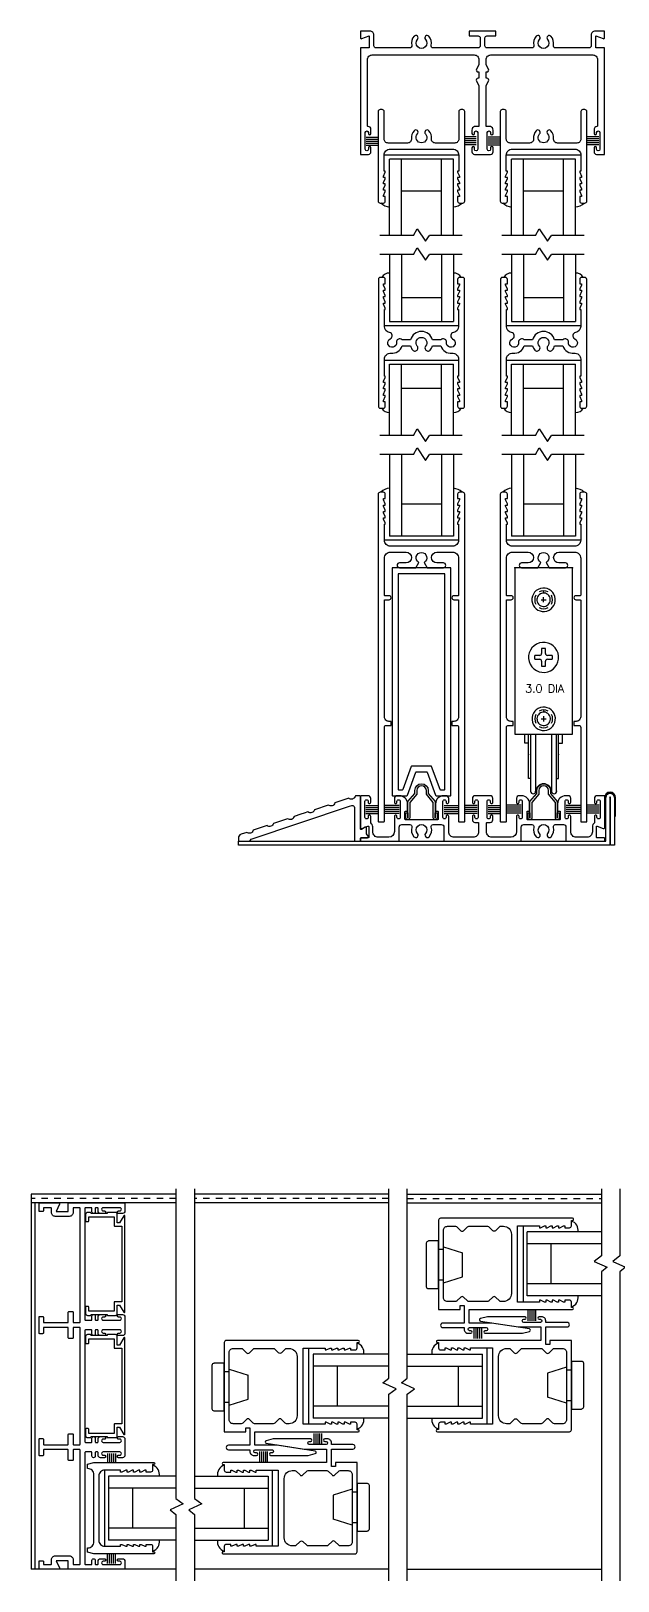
# Model space of a CAD drawing. Extents: x -120 to 130, y -63 to 29.
# Drawn here: x -7.68 to 1.49, y -2.24 to 21.97 of the extents above; entities that cross this region are included whole.
import ezdxf
from ezdxf.enums import TextEntityAlignment as Align

# ---------------------------------------------------------------- set-up
doc = ezdxf.new("R2010")
doc.units = 0
doc.header["$LTSCALE"] = 0.25
doc.header["$MEASUREMENT"] = 0
doc.linetypes.add('HIDDEN', pattern=[0.375, 0.25, -0.125])
doc.layers.get('0').update_dxf_attribs({"linetype": 'CONTINUOUS'})
for name, color, linetype in [('FRAME', 1, 'CONTINUOUS'), ('GLASS-VINYL', 7, 'CONTINUOUS'), ('GLAZING', 7, 'CONTINUOUS'), ('HEM COVER', 4, 'CONTINUOUS'), ('MISC', 7, 'CONTINUOUS'), ('RISER', 7, 'CONTINUOUS'), ('SASH', 5, 'CONTINUOUS'), ('SEAL', 7, 'CONTINUOUS'), ('SILL-PAN', 7, 'CONTINUOUS'), ('TEXT', 7, 'CONTINUOUS'), ('VENT', 5, 'CONTINUOUS')]:
    doc.layers.add(name, color=color, linetype=linetype)
doc.styles.get("Standard").update_dxf_attribs({"font": 'simplex.shx'})

# ---------------------------------------------------------------- blocks, each defined once
blk = doc.blocks.new('2-track head')
blk.add_lwpolyline([(1.983, -0.752), (1.983, -0.491, -1), (2.033, -0.491), (2.033, -0.509, 1), (2.073, -0.509), (2.073, -0.452, 0.348676), (2.033, -0.398), (1.973, -0.398, -0.414214), (1.963, -0.388), (1.963, 0.245), (2.001, 0.31, 0.57735), (1.975, 0.356), (1.963, 0.356), (1.963, 0.455), (1.975, 0.455, 0.57735), (2.001, 0.5), (1.963, 0.566), (1.963, 0.646, -0.414214), (2.038, 0.721), (3.631, 0.721, -0.414214), (3.706, 0.646), (3.706, -0.386, -0.373445), (3.697, -0.396, 0.383001), (3.651, -0.452), (3.651, -0.509, 1), (3.691, -0.509), (3.691, -0.491, -1), (3.741, -0.491), (3.741, -0.752, -1), (3.691, -0.752), (3.691, -0.729, 1), (3.651, -0.729), (3.651, -0.791, 0.414214), (3.691, -0.832), (3.816, -0.832), (3.816, 0.831), (3.681, 0.831), (3.681, 1.019), (3.794, 0.975, 0.528549), (3.816, 0.99), (3.816, 1.094), (3.668, 1.094, 0.414214), (3.606, 1.032), (3.606, 0.862, -0.414214), (3.575, 0.831), (3.045, 0.831, -0.485225), (3.015, 0.87, 0.248879), (2.978, 1.012, 1), (2.924, 0.963, -2.265582), (2.8, 0.963, 1), (2.746, 1.012, 0.248879), (2.709, 0.87, -0.485225), (2.679, 0.831), (1.976, 0.831, -0.414214), (1.945, 0.862), (1.945, 0.988, -0.414214), (1.976, 1.019), (2.118, 1.019), (2.118, 1.094), (1.698, 1.094), (1.698, 1.019), (1.84, 1.019, -0.414214), (1.871, 0.988), (1.871, 0.862, -0.414214), (1.84, 0.831), (1.137, 0.831, -0.485225), (1.107, 0.87, 0.248879), (1.07, 1.012, 1), (1.016, 0.963, -2.265582), (0.892, 0.963, 1), (0.838, 1.012, 0.248879), (0.801, 0.87, -0.485225), (0.771, 0.831), (0.241, 0.831, -0.414214), (0.21, 0.862), (0.21, 1.032, 0.414214), (0.148, 1.094), (0, 1.094), (0, 0.99, 0.528549), (0.022, 0.975), (0.135, 1.019), (0.135, 0.831), (0, 0.831), (0, -0.832), (0.125, -0.832, 0.414214), (0.165, -0.791), (0.165, -0.729, 1), (0.125, -0.729), (0.125, -0.752, -1), (0.075, -0.752), (0.075, -0.491, -1), (0.125, -0.491), (0.125, -0.509, 1), (0.165, -0.509), (0.165, -0.438, 0.443866), (0.121, -0.398, -0.443866), (0.11, -0.388), (0.11, 0.646, -0.414214), (0.185, 0.721), (1.778, 0.721, -0.414214), (1.853, 0.646), (1.853, 0.566), (1.815, 0.5, 0.57735), (1.841, 0.455), (1.853, 0.455), (1.853, 0.356), (1.841, 0.356, 0.57735), (1.815, 0.31), (1.853, 0.245), (1.853, -0.388, -0.414214), (1.843, -0.398), (1.783, -0.398, 0.348676), (1.743, -0.452), (1.743, -0.509, 1), (1.783, -0.509), (1.783, -0.491, -1), (1.833, -0.491), (1.833, -0.752, -1), (1.783, -0.752), (1.783, -0.729, 1), (1.743, -0.729), (1.743, -0.791, 0.414214), (1.783, -0.832), (1.908, -0.832), (2.033, -0.832, 0.414214), (2.073, -0.791), (2.073, -0.729, 1), (2.033, -0.729), (2.033, -0.752, -1)], format="xyb", close=True)
blk = doc.blocks.new('3004 STD TOP-RAIL')
at = {"color": 5}
blk.add_lwpolyline([(-0.116, 0.106), (-0.116, 0.106, 0.216769), (-0.156, -0.018, -0.448133), (-0.218, -0.087), (-0.521, -0.087, -0.414214), (-0.583, -0.025), (-0.583, 0.405, 0.414214), (-0.614, 0.436), (-0.646, 0.436, 0.414214), (-0.677, 0.405), (-0.677, -0.993, 0.414214), (-0.646, -1.024), (-0.596, -1.024, 0.414214), (-0.565, -0.993), (-0.565, -0.924), (-0.595, -0.924), (-0.595, -0.904), (-0.565, -0.844), (-0.565, -0.824), (-0.595, -0.824), (-0.595, -0.804), (-0.565, -0.744), (-0.565, -0.724), (-0.595, -0.724), (-0.595, -0.704), (-0.565, -0.644), (-0.565, -0.624), (-0.595, -0.624), (-0.595, -0.604), (-0.565, -0.544), (-0.565, -0.524), (-0.583, -0.524), (-0.583, -0.275, -0.414214), (-0.489, -0.181), (0, -0.181), (0.489, -0.181, -0.414214), (0.583, -0.275), (0.583, -0.524), (0.565, -0.524), (0.565, -0.544), (0.595, -0.604), (0.595, -0.624), (0.565, -0.624), (0.565, -0.644), (0.595, -0.704), (0.595, -0.724), (0.565, -0.724), (0.565, -0.744), (0.595, -0.804), (0.595, -0.824), (0.565, -0.824), (0.565, -0.844), (0.595, -0.904), (0.595, -0.924), (0.565, -0.924), (0.565, -0.993, 0.414214), (0.596, -1.024), (0.646, -1.024, 0.414214), (0.677, -0.993), (0.677, 0.405, 0.414214), (0.646, 0.436), (0.614, 0.436, 0.414214), (0.583, 0.405), (0.583, -0.025, -0.414214), (0.521, -0.087), (0.218, -0.087, -0.448133), (0.156, -0.018, 0.216769), (0.116, 0.106, 0.999998), (0.062, 0.057, -0.651692), (0, -0.084, -0.651692), (-0.062, 0.057, 0.999998), (-0.116, 0.106), (-0.116, 0.106)], format="xyb", dxfattribs=at)
blk = doc.blocks.new('3742 2-track Sill')
blk.add_lwpolyline([(3.539, 0.052), (3.441, 0.052), (3.371, 0.052, -0.414214), (3.286, 0.137), (3.286, 0.324), (3.286, 0.378, 0.414214), (3.266, 0.398), (3.265, 0.398, 0.414214), (3.246, 0.379), (3.246, 0.363, -0.414214), (3.221, 0.338), (3.22, 0.338, -0.414214), (3.196, 0.363), (3.196, 0.614, -0.414214), (3.22, 0.638), (3.221, 0.638, -0.414214), (3.246, 0.614), (3.246, 0.598, 0.414214), (3.265, 0.578), (3.266, 0.578, 0.414214), (3.286, 0.598), (3.286, 0.66, 0.414214), (3.246, 0.7), (3.213, 0.7), (3.206, 0.7, 0.414214), (3.081, 0.575), (3.081, 0.47, 0.414214), (3.091, 0.46), (3.111, 0.46, -0.414214), (3.121, 0.45), (3.121, 0.335, -0.414214), (3.111, 0.325), (2.613, 0.325, -0.414214), (2.603, 0.335), (2.603, 0.45, -0.414214), (2.613, 0.46), (2.633, 0.46, 0.414214), (2.643, 0.47), (2.643, 0.575, 0.414214), (2.518, 0.7), (2.501, 0.7), (2.478, 0.7, 0.414214), (2.438, 0.66), (2.438, 0.598, 0.414214), (2.458, 0.578), (2.459, 0.578, 0.414214), (2.478, 0.598), (2.478, 0.614, -0.414214), (2.502, 0.638), (2.503, 0.638, -0.414214), (2.528, 0.614), (2.528, 0.363, -0.414214), (2.503, 0.338), (2.502, 0.338, -0.414214), (2.478, 0.363), (2.478, 0.379, 0.414214), (2.459, 0.398), (2.458, 0.398, 0.414214), (2.438, 0.378), (2.438, 0.324), (2.438, 0.14, -0.406851), (2.353, 0.052), (2.298, 0.052), (2.231, 0.052), (2.055, 0.052, -0.414214), (1.97, 0.137), (1.97, 0.175), (1.97, 0.274, -0.414214), (1.98, 0.284), (2.028, 0.284, 0.414214), (2.068, 0.324), (2.068, 0.378, 0.414214), (2.048, 0.398), (2.047, 0.398, 0.414214), (2.028, 0.379), (2.028, 0.363, -0.414214), (2.003, 0.338), (2.002, 0.338, -0.414214), (1.978, 0.363), (1.978, 0.614, -0.414214), (2.002, 0.638), (2.003, 0.638, -0.414214), (2.028, 0.614), (2.028, 0.598, 0.414214), (2.047, 0.578), (2.048, 0.578, 0.414214), (2.068, 0.598), (2.068, 0.66, 0.414214), (2.028, 0.7), (1.947, 0.7), (1.869, 0.7), (1.788, 0.7, 0.414214), (1.748, 0.66), (1.748, 0.598, 0.414214), (1.768, 0.578), (1.769, 0.578, 0.414214), (1.788, 0.598), (1.788, 0.614, -0.414214), (1.812, 0.638), (1.813, 0.638, -0.414214), (1.838, 0.614), (1.838, 0.363, -0.414214), (1.813, 0.338), (1.812, 0.338, -0.414214), (1.788, 0.363), (1.788, 0.379, 0.414214), (1.769, 0.398), (1.768, 0.398, 0.414214), (1.748, 0.378), (1.748, 0.324, 0.414214), (1.788, 0.284), (1.836, 0.284, -0.414214), (1.846, 0.274), (1.846, 0.175), (1.846, 0.137, -0.414214), (1.761, 0.052), (1.566, 0.052), (1.494, 0.052), (1.463, 0.052, -0.414214), (1.378, 0.137), (1.378, 0.324), (1.378, 0.378, 0.414214), (1.358, 0.398), (1.357, 0.398, 0.414214), (1.338, 0.379), (1.338, 0.363, -0.414214), (1.313, 0.338), (1.312, 0.338, -0.414214), (1.288, 0.363), (1.288, 0.614, -0.414214), (1.312, 0.638), (1.313, 0.638, -0.414214), (1.338, 0.614), (1.338, 0.598, 0.414214), (1.357, 0.578), (1.358, 0.578, 0.414214), (1.378, 0.598), (1.378, 0.66, 0.414214), (1.338, 0.7), (1.305, 0.7), (1.298, 0.7, 0.414214), (1.173, 0.575), (1.173, 0.47, 0.414214), (1.183, 0.46), (1.203, 0.46, -0.414214), (1.213, 0.45), (1.213, 0.335, -0.414214), (1.203, 0.325), (0.705, 0.325, -0.414214), (0.695, 0.335), (0.695, 0.45, -0.414214), (0.705, 0.46), (0.725, 0.46, 0.414214), (0.735, 0.47), (0.735, 0.575, 0.414214), (0.61, 0.7), (0.593, 0.7), (0.57, 0.7, 0.414214), (0.53, 0.66), (0.53, 0.598, 0.414214), (0.55, 0.578), (0.551, 0.578, 0.414214), (0.57, 0.598), (0.57, 0.614, -0.414214), (0.594, 0.638), (0.595, 0.638, -0.414214), (0.62, 0.614), (0.62, 0.363, -0.414214), (0.595, 0.338), (0.594, 0.338, -0.414214), (0.57, 0.363), (0.57, 0.379, 0.414214), (0.551, 0.398), (0.55, 0.398, 0.414214), (0.53, 0.378), (0.53, 0.324), (0.53, 0.14, -0.406851), (0.445, 0.052), (0.369, 0.052), (0.277, 0.052, -0.414214), (0.192, 0.137), (0.192, 0.215, 0.250492), (0.16, 0.275), (0.16, 0.378, 0.414214), (0.14, 0.398), (0.139, 0.398, 0.414214), (0.12, 0.379), (0.12, 0.363, -0.414214), (0.095, 0.338), (0.094, 0.338, -0.414214), (0.07, 0.363), (0.07, 0.614, -0.414214), (0.094, 0.638), (0.095, 0.638, -0.414214), (0.12, 0.614), (0.12, 0.598, 0.414214), (0.139, 0.578), (0.14, 0.578, 0.414214), (0.16, 0.598), (0.16, 0.66, 0.414214), (0.12, 0.7), (0.01, 0.7, 0.414214), (0, 0.69), (0, 0.292), (0, 0.202, 0.528549), (0.022, 0.188), (0.116, 0.225, -0.528549), (0.13, 0.215), (0.13, 0.054, -0.414214), (0.12, 0.044), (0.01, 0.044, 0.414214), (0, 0.034), (0, 0, 0.414214), (0.01, -0.01), (0.365, -0.01), (0.436, -0.01), (0.585, -0.01, 0.414214), (0.605, 0.01), (0.605, 0.21, -0.414214), (0.645, 0.25), (0.695, 0.25), (0.772, 0.25, -0.499657), (0.801, 0.21, 0.259642), (0.836, 0.06, 1), (0.892, 0.11, -2.247229), (1.016, 0.11, 1), (1.072, 0.06, 0.259642), (1.107, 0.21, -0.499657), (1.136, 0.25), (1.204, 0.25), (1.263, 0.25, -0.414214), (1.303, 0.21), (1.303, 0, 0.414214), (1.313, -0.01), (1.467, -0.01), (1.503, -0.01), (2.298, -0.01), (2.344, -0.01), (2.493, -0.01, 0.414214), (2.513, 0.01), (2.513, 0.21, -0.414214), (2.553, 0.25), (2.603, 0.25), (2.68, 0.25, -0.499657), (2.709, 0.21, 0.259642), (2.744, 0.06, 1), (2.8, 0.11, -2.247229), (2.924, 0.11, 1), (2.98, 0.06, 0.259642), (3.015, 0.21, -0.499657), (3.044, 0.25), (3.112, 0.25), (3.171, 0.25, -0.414214), (3.211, 0.21), (3.211, 0, 0.414214), (3.221, -0.01), (3.375, -0.01), (3.471, -0.01), (3.806, -0.01, 0.414214), (3.816, 0), (3.816, 0.034, 0.414214), (3.806, 0.044), (3.696, 0.044, -0.414214), (3.686, 0.054), (3.686, 0.215, -0.528549), (3.7, 0.225), (3.794, 0.188, 0.528549), (3.816, 0.202), (3.816, 0.292), (3.816, 0.69, 0.414214), (3.806, 0.7), (3.696, 0.7, 0.414214), (3.656, 0.66), (3.656, 0.598, 0.414214), (3.675, 0.578), (3.676, 0.578, 0.414214), (3.696, 0.598), (3.696, 0.614, -0.414214), (3.72, 0.638), (3.721, 0.638, -0.414214), (3.746, 0.614), (3.746, 0.363, -0.414214), (3.721, 0.338), (3.72, 0.338, -0.414214), (3.696, 0.363), (3.696, 0.379, 0.414214), (3.676, 0.398), (3.676, 0.398, 0.414214), (3.656, 0.378), (3.656, 0.275, 0.250492), (3.624, 0.215), (3.624, 0.137, -0.414214)], format="xyb", close=True)
blk = doc.blocks.new('FW1020 STD SILL')
blk.add_lwpolyline([(0.075, 0.457, 1), (-0.075, 0.457), (-0.075, 0.402), (-0.184, 0.272), (-0.184, 0.03, -1), (-0.244, 0.03), (-0.244, 0.109), (-0.214, 0.109), (-0.214, 0.027), (-0.214, 0.283), (-0.105, 0.413), (-0.105, 0.457, -1), (0.105, 0.457), (0.105, 0.413), (0.214, 0.283), (0.214, 0.027), (0.214, 0.109), (0.244, 0.109), (0.244, 0.03, -1), (0.184, 0.03), (0.184, 0.272), (0.075, 0.402)], format="xyb", close=True)
blk = doc.blocks.new('A$C1D443341')
for p, q in [((0.188, 0.75), (0.031, 0.75)), ((0.188, 0.75), (0.188, 0)), ((0, 0.719), (0, 0.031)), ((0.264, 0.615), (0.188, 0.615)), ((0.264, 0.656), (0.562, 0.563)), ((0.264, 0.656), (0.264, 0.094)), ((0.562, 0.563), (0.562, 0.187)), ((0.188, 0), (0.031, 0)), ((0.264, 0.135), (0.188, 0.135)), ((0.264, 0.094), (0.562, 0.187))]:
    blk.add_line(p, q)
for centre, start, end in [((0.031, 0.719), 90, 180), ((0.031, 0.031), 180, 270)]:
    blk.add_arc(centre, 0.031, start, end)
blk = doc.blocks.new('A$C47D80548')
at = {"layer": 'MISC', "xscale": 0.25, "yscale": 0.25, "zscale": 0.25}
blk.add_blockref('A$C1D443341', (0, 0), dxfattribs=at)
blk = doc.blocks.new('A$C1B9D595B')
at = {"layer": 'FRAME', "rotation": 180}
blk.add_blockref('A$C47D80548', (0.1405, 0.1875), dxfattribs=at)
blk = doc.blocks.new('A$C363677CB')
at = {"layer": 'SASH', "rotation": 180}
blk.add_blockref('A$C1B9D595B', (0.1405, 0.1875), dxfattribs=at)
blk = doc.blocks.new('BUMPER')
at = {"layer": 'TEXT', "rotation": 180}
blk.add_blockref('A$C363677CB', (0.047, 0.0937), dxfattribs=at)
blk = doc.blocks.new('3006 STD POST-INTERLOCKER')
for points in [[(-2.074, -0.666), (-2.074, -0.58, -0.414214), (-2.043, -0.55), (-1.974, -0.55), (-1.974, -0.58), (-1.954, -0.58), (-1.894, -0.55), (-1.874, -0.55), (-1.874, -0.58), (-1.854, -0.58), (-1.794, -0.55), (-1.774, -0.55), (-1.774, -0.58), (-1.754, -0.58), (-1.694, -0.55), (-1.674, -0.55), (-1.674, -0.58), (-1.654, -0.58), (-1.594, -0.55), (-1.574, -0.55), (-1.574, -0.58), (-1.231, -0.58), (-1.231, 0.61), (-1.574, 0.61), (-1.574, 0.581), (-1.594, 0.581), (-1.654, 0.61), (-1.674, 0.61), (-1.674, 0.581), (-1.694, 0.581), (-1.754, 0.61), (-1.774, 0.61), (-1.774, 0.581), (-1.794, 0.581), (-1.854, 0.61), (-1.874, 0.61), (-1.874, 0.581), (-1.894, 0.581), (-1.954, 0.61), (-1.974, 0.61), (-1.974, 0.581), (-2.043, 0.581, -0.414214), (-2.074, 0.611), (-2.074, 0.696), (-2.094, 0.696, -0.999996), (-2.094, 0.728), (-0.031, 0.728, -0.414214), (0, 0.697), (0, -0.697), (-0.338, -0.697), (-0.338, -0.635), (-0.4, -0.635), (-0.4, -0.908), (-0.066, -0.908, -1), (-0.066, -0.979), (-0.4, -0.979), (-0.4, -1.006, -0.414214), (-0.462, -1.068), (-0.504, -1.068, -1), (-0.504, -1.028), (-0.484, -1.028, 0.999996), (-0.484, -0.979), (-0.744, -0.979, 1.000003), (-0.744, -1.028), (-0.724, -1.028, -0.999994), (-0.724, -1.068), (-1.312, -1.068), (-1.422, -1.039, -0.811415), (-1.42, -1), (-0.828, -0.908), (-0.478, -0.908), (-0.478, -0.697), (-2.094, -0.697, -0.999996), (-2.094, -0.666), (-2.074, -0.666)], [(-0.891, 0.535), (-0.96, 0.604), (-1.012, 0.604, 0.414214), (-1.137, 0.479), (-1.137, -0.447, 0.414214), (-1.012, -0.572), (-0.973, -0.572, 0.198912), (-0.951, -0.563), (-0.891, -0.504, -0.414214), (-0.847, -0.504), (-0.787, -0.563, 0.198912), (-0.765, -0.572), (-0.473, -0.572, 0.198912), (-0.451, -0.563), (-0.391, -0.504, -0.414214), (-0.347, -0.504), (-0.287, -0.563, 0.198912), (-0.265, -0.572), (-0.138, -0.572, 0.414214), (-0.076, -0.51), (-0.076, 0.542, 0.414214), (-0.138, 0.604), (-0.265, 0.604, 0.198912), (-0.287, 0.594), (-0.347, 0.535, -0.414214), (-0.391, 0.535), (-0.451, 0.594, 0.198912), (-0.473, 0.604), (-0.765, 0.604, 0.198912), (-0.787, 0.594), (-0.847, 0.535)]]:
    blk.add_lwpolyline(points, format="xyb")
blk.add_arc((-0.869, 0.557), 0.031, 225.0005, 315.0002)
blk = doc.blocks.new('3710 Jamb Filler')
blk.add_lwpolyline([(-0.12, 0.774, 0.414214), (-0.15, 0.804), (-0.27, 0.804, 0.414214), (-0.28, 0.794), (-0.28, 0.789), (-0.53, 0.789), (-0.53, 0.794, 0.414214), (-0.54, 0.804), (-0.585, 0.804, 0.414214), (-0.615, 0.774), (-0.615, 0.674, 0.414214), (-0.605, 0.664), (-0.575, 0.664, 0.414214), (-0.565, 0.674), (-0.565, 0.739), (-0.17, 0.739), (-0.17, 0.601, 0.414214), (-0.16, 0.591), (-0.05, 0.591), (-0.05, -0.591), (-0.16, -0.591, 0.414214), (-0.17, -0.601), (-0.17, -0.739), (-0.565, -0.739), (-0.565, -0.674, 0.414214), (-0.575, -0.664), (-0.605, -0.664, 0.414214), (-0.615, -0.674), (-0.615, -0.774, 0.414214), (-0.585, -0.804), (-0.54, -0.804, 0.414214), (-0.53, -0.794), (-0.53, -0.789), (-0.28, -0.789), (-0.28, -0.794, 0.414214), (-0.27, -0.804), (-0.15, -0.804, 0.414214), (-0.12, -0.774), (-0.12, -0.641), (-0.084, -0.641), (-0.019, -0.754, 0.767327), (0, -0.749), (0, 0.749, 0.767327), (-0.019, 0.754), (-0.084, 0.641), (-0.12, 0.641)], format="xyb", close=True)
blk = doc.blocks.new('OO MUNTIN BAR')
at = {"color": 5}
blk.add_lwpolyline([(0.541, 0.565), (0.601, 0.595), (0.621, 0.595), (0.621, 0.565), (0.641, 0.565), (0.701, 0.595), (0.721, 0.595), (0.721, 0.565), (0.741, 0.565), (0.801, 0.595), (0.821, 0.595), (0.821, 0.565), (0.841, 0.565), (0.901, 0.595), (0.921, 0.595), (0.921, 0.565), (0.991, 0.565, 0.414214), (1.021, 0.595), (1.021, 0.643, 0.414214), (0.99, 0.674), (-0.99, 0.674, 0.414214), (-1.021, 0.643), (-1.021, 0.595, 0.414214), (-0.991, 0.565), (-0.921, 0.565), (-0.921, 0.595), (-0.901, 0.595), (-0.841, 0.565), (-0.821, 0.565), (-0.821, 0.595), (-0.801, 0.595), (-0.741, 0.565), (-0.721, 0.565), (-0.721, 0.595), (-0.701, 0.595), (-0.641, 0.565), (-0.621, 0.565), (-0.621, 0.595), (-0.601, 0.595), (-0.541, 0.565), (-0.521, 0.565), (-0.521, 0.58), (-0.256, 0.58, -0.445388), (-0.162, 0.476, 0.360376), (-0.047, 0.303), (-0.047, 0.172, 0.106406), (-0.113, 0.137, 0.522758), (-0.107, 0.062), (-0.105, 0.061, 0.311835), (-0.053, 0.065, -0.632646), (0.084, 0, -0.632646), (-0.053, -0.065, 0.311835), (-0.105, -0.061), (-0.107, -0.062, 0.522758), (-0.113, -0.137, 0.106406), (-0.047, -0.172), (-0.047, -0.303, 0.360376), (-0.162, -0.476, -0.445388), (-0.256, -0.58), (-0.521, -0.58), (-0.521, -0.565), (-0.541, -0.565), (-0.601, -0.595), (-0.621, -0.595), (-0.621, -0.565), (-0.641, -0.565), (-0.701, -0.595), (-0.721, -0.595), (-0.721, -0.565), (-0.741, -0.565), (-0.801, -0.595), (-0.821, -0.595), (-0.821, -0.565), (-0.841, -0.565), (-0.901, -0.595), (-0.921, -0.595), (-0.921, -0.565), (-0.991, -0.565, 0.414214), (-1.021, -0.595), (-1.021, -0.643, 0.414214), (-0.99, -0.674), (0.99, -0.674, 0.414214), (1.021, -0.643), (1.021, -0.595, 0.414214), (0.991, -0.565), (0.921, -0.565), (0.921, -0.595), (0.901, -0.595), (0.841, -0.565), (0.821, -0.565), (0.821, -0.595), (0.801, -0.595), (0.741, -0.565), (0.721, -0.565), (0.721, -0.595), (0.701, -0.595), (0.641, -0.565), (0.621, -0.565), (0.621, -0.595), (0.601, -0.595), (0.541, -0.565), (0.521, -0.565), (0.521, -0.58), (0.256, -0.58, -0.37488), (0.162, -0.499, 0.37488), (0.117, -0.459), (0.105, -0.459, 0.298217), (0.063, -0.487, -1.980601), (0.008, -0.39, 0.298217), (0.053, -0.368), (0.056, -0.361, 0.354774), (0.047, -0.303), (0.047, -0.172, 0.337945), (0.178, 0, 0.337945), (0.047, 0.172), (0.047, 0.303, 0.354774), (0.056, 0.361), (0.053, 0.368, 0.298217), (0.008, 0.39, -1.980601), (0.063, 0.487, 0.298217), (0.105, 0.459), (0.117, 0.459, 0.37488), (0.162, 0.499, -0.37488), (0.256, 0.58), (0.521, 0.58), (0.521, 0.565)], format="xyb", close=True, dxfattribs=at)
blk = doc.blocks.new('3027 MAMMOTH B-RAIL')
at = {"color": 0}
blk.add_lwpolyline([(0.475, -0.624, 0.414214), (0.506, -0.655), (0.57, -0.655, -0.414214), (0.58, -0.665), (0.58, -2.484, -0.414214), (0.508, -2.556), (0.475, -2.556), (0.475, -2.618), (0.549, -2.618, -0.414214), (0.58, -2.649), (0.58, -4.116, 0.414214), (0.59, -4.126), (0.667, -4.126, 0.414214), (0.677, -4.116), (0.677, 0.993, 0.414214), (0.646, 1.024), (0.596, 1.024, 0.414214), (0.565, 0.993), (0.565, 0.924), (0.595, 0.924), (0.595, 0.904), (0.565, 0.844), (0.565, 0.824), (0.595, 0.824), (0.595, 0.804), (0.565, 0.744), (0.565, 0.724), (0.595, 0.724), (0.595, 0.704), (0.565, 0.644), (0.565, 0.624), (0.595, 0.624), (0.595, 0.604), (0.565, 0.544), (0.565, 0.524), (0.58, 0.524), (0.58, 0.275, -0.414214), (0.486, 0.181), (-0.486, 0.181, -0.414214), (-0.58, 0.275), (-0.58, 0.524), (-0.565, 0.524), (-0.565, 0.544), (-0.595, 0.604), (-0.595, 0.624), (-0.565, 0.624), (-0.565, 0.644), (-0.595, 0.704), (-0.595, 0.724), (-0.565, 0.724), (-0.565, 0.744), (-0.595, 0.804), (-0.595, 0.824), (-0.565, 0.824), (-0.565, 0.844), (-0.595, 0.904), (-0.595, 0.924), (-0.565, 0.924), (-0.565, 0.993, 0.414214), (-0.596, 1.024), (-0.646, 1.024, 0.414214), (-0.677, 0.993), (-0.677, -4.116, 0.414214), (-0.667, -4.126), (-0.59, -4.126, 0.414214), (-0.58, -4.116), (-0.58, -2.649, -0.414214), (-0.549, -2.618), (-0.475, -2.618), (-0.475, -2.556), (-0.508, -2.556, -0.414214), (-0.58, -2.484), (-0.58, -0.665, -0.414214), (-0.57, -0.655), (-0.506, -0.655, 0.414214), (-0.475, -0.624, 0.414214), (-0.506, -0.593), (-0.57, -0.593, -0.414214), (-0.58, -0.583), (-0.58, -0.007, -0.414214), (-0.486, 0.087), (-0.241, 0.087, -1), (-0.241, -0.081), (-0.343, -0.081, 1), (-0.343, -0.156), (-0.09, -0.156), (-0.042, -0.073, -3.732051), (0.042, -0.073), (0.09, -0.156), (0.342, -0.156, 1), (0.342, -0.081), (0.241, -0.081, -1), (0.241, 0.087), (0.486, 0.087, -0.414214), (0.58, -0.007), (0.58, -0.583, -0.414214), (0.57, -0.593), (0.506, -0.593, 0.414214)], format="xyb", close=True, dxfattribs=at)
blk = doc.blocks.new('Roller Assy 3p0 Dia - Side(EX)')
at = {"color": 7}
for p, q in [((-0.45, 0), (-0.45, -2.6)), ((0.45, 0), (-0.45, 0)), ((0.45, -2.6), (0.45, 0)), ((-0.06, -1.37), (-0.137, -1.37)), ((-0.137, -1.43), (-0.06, -1.43)), ((-0.03, -1.263), (-0.03, -1.34)), ((0.03, -1.34), (0.03, -1.263)), ((0.137, -1.37), (0.06, -1.37)), ((0.06, -1.43), (0.137, -1.43)), ((-0.03, -1.46), (-0.03, -1.537)), ((0.03, -1.537), (0.03, -1.46)), ((-0.45, -2.6), (0.45, -2.6)), ((-0.293, -2.74), (-0.293, -2.6)), ((0.297, -2.74), (0.297, -2.6)), ((-0.231, -2.74), (-0.293, -2.74)), ((0.235, -2.74), (0.297, -2.74))]:
    blk.add_line(p, q, dxfattribs=at)
at = {"linetype": 'Continuous'}
for p, q in [((0.001, -0.54), (0.001, -0.46)), ((-0.039, -0.5), (0.041, -0.5)), ((-0.038, -2.36), (0.042, -2.36)), ((0.002, -2.4), (0.002, -2.32))]:
    blk.add_line(p, q, dxfattribs=at)
for p, q in [((-0.233, -3.294), (-0.233, -2.6)), ((-0.202, -2.6), (-0.202, -3.492)), ((-0.124, -2.6), (-0.124, -3.494)), ((0.126, -2.6), (0.126, -3.494)), ((0.204, -3.492), (0.204, -2.6)), ((0.235, -3.294), (0.235, -2.6)), ((-0.202, -3.294), (-0.233, -3.294)), ((0.204, -3.294), (0.235, -3.294))]:
    blk.add_line(p, q)
at = {"color": 7}
for centre, radius, start, end in [((0.001, -0.5), 0.183, 106.169, 106.1378), ((0.001, -0.5), 0.105, 131.0231, 130.9828), ((0, -1.4), 0.235, 117.4668, 117.4309), ((0, -1.4), 0.14, 167.6505, 192.3495), ((-0.06, -1.34), 0.03, 270, 0), ((-0.06, -1.46), 0.03, 0, 90), ((0, -1.4), 0.14, 77.6505, 102.3495), ((0.06, -1.34), 0.03, 180, 270), ((0.06, -1.46), 0.03, 90, 180), ((0, -1.4), 0.14, 347.6505, 12.3495), ((0, -1.4), 0.14, 257.6505, 282.3495), ((0.002, -2.36), 0.183, 106.169, 106.1378), ((0.002, -2.36), 0.105, 131.0231, 130.9828)]:
    blk.add_arc(centre, radius, start, end, dxfattribs=at)
at = {"color": 7, "linetype": 'Continuous'}
for centre, start, end in [((0.001, -0.5), 150, 210), ((0.001, -0.5), 60, 120), ((0.001, -0.5), 330, 30), ((0.001, -0.5), 240, 300), ((0.002, -2.36), 150, 210), ((0.002, -2.36), 60, 120), ((0.002, -2.36), 330, 30), ((0.002, -2.36), 240, 300)]:
    blk.add_arc(centre, 0.14, start, end, dxfattribs=at)
for centre, radius, start, end in [((0.001, -3.5), 0.125, 2.8293, 177.1707), ((-0.163, -3.492), 0.0391, 180, 357.1707), ((0.165, -3.492), 0.0391, 182.8293, 0)]:
    blk.add_arc(centre, radius, start, end)
at = {"color": 7, "linetype": 'ByBlock'}
for p in [(-0.45, 0), (0.45, 0), (0.001, -0.38), (0.002, -2.24)]:
    blk.add_point(p, dxfattribs=at)
at = {"color": 0, "linetype": 'ByBlock'}
for p in [(-0.45, 0), (-0.45, 0), (0.45, 0), (0.45, 0), (-0.233, -2.915), (0.235, -2.915), (0.001, -3.375), (-0.124, -3.494), (0.204, -3.492)]:
    blk.add_point(p, dxfattribs=at)
blk.add_text('3.0 DIA', height=0.125).set_placement((0.017, -1.949), align=Align.CENTER)
blk = doc.blocks.new('3762 Mammoth Setting Block')
for points in [[(0.079, -3.187, -0.315299), (0.088, -3.194), (0.22, -3.555, 0.315299), (0.229, -3.562), (0.45, -3.562, 0.414214), (0.46, -3.552), (0.46, -0.01, 0.414214), (0.45, 0), (-0.45, 0, 0.414214), (-0.46, -0.01), (-0.46, -3.552, 0.414214), (-0.45, -3.562), (-0.229, -3.562, 0.315299), (-0.22, -3.555), (-0.088, -3.194, -0.315299), (-0.079, -3.187)], [(0.144, -3.093, -0.315299), (0.154, -3.1), (0.285, -3.461, 0.315299), (0.295, -3.468), (0.356, -3.468, 0.414214), (0.366, -3.458), (0.366, -0.104, 0.414214), (0.356, -0.094), (-0.356, -0.094, 0.414214), (-0.366, -0.104), (-0.366, -3.458, 0.414214), (-0.356, -3.468), (-0.295, -3.468, 0.315299), (-0.285, -3.461), (-0.154, -3.1, -0.315299), (-0.144, -3.093)]]:
    blk.add_lwpolyline(points, format="xyb", close=True)
blk = doc.blocks.new('3008 FIXED STILE')
at = {"color": 5}
blk.add_lwpolyline([(-1.038, 0.06), (-1.002, 0.06), (-0.1, 0.06), (0, 0.034), (0, -0.034), (-0.006, -0.034, 0.414214), (-0.1, -0.128), (-0.1, -1.178, 0.414214), (-0.006, -1.272), (0, -1.272), (0, -1.339), (-0.1, -1.366), (-1.038, -1.366, -0.999996), (-1.038, -1.334), (-1.018, -1.334), (-1.018, -1.249, -0.414214), (-0.987, -1.218), (-0.918, -1.218), (-0.918, -1.248), (-0.898, -1.248), (-0.838, -1.218), (-0.818, -1.218), (-0.818, -1.248), (-0.798, -1.248), (-0.738, -1.218), (-0.718, -1.218), (-0.718, -1.248), (-0.698, -1.248), (-0.638, -1.218), (-0.618, -1.218), (-0.618, -1.248), (-0.598, -1.248), (-0.538, -1.218), (-0.518, -1.218), (-0.518, -1.248), (-0.269, -1.248, 0.414214), (-0.175, -1.154), (-0.175, -0.152, 0.414214), (-0.269, -0.058), (-0.518, -0.058), (-0.518, -0.088), (-0.538, -0.088), (-0.598, -0.058), (-0.618, -0.058), (-0.618, -0.088), (-0.638, -0.088), (-0.698, -0.058), (-0.718, -0.058), (-0.718, -0.088), (-0.738, -0.088), (-0.798, -0.058), (-0.818, -0.058), (-0.818, -0.088), (-0.838, -0.088), (-0.898, -0.058), (-0.918, -0.058), (-0.918, -0.088), (-0.987, -0.088, -0.414214), (-1.018, -0.057), (-1.018, 0.028), (-1.038, 0.028, -0.999996), (-1.038, 0.06)], format="xyb", dxfattribs=at)
blk = doc.blocks.new('3752 RISER')
at = {"color": 1}
blk.add_lwpolyline([(0.122, -0.364), (0.095, -0.328), (0.095, -0.241, 0.57735), (0.071, -0.227), (0.015, -0.259, -0.57735), (0, -0.25), (0, 0.25, 0.414214), (-0.016, 0.266), (-0.07, 0.266, 0.321849), (-0.085, 0.255, -0.530341), (-0.184, 0.228), (-0.402, 0.155, -0.564933), (-0.503, 0.121), (-0.721, 0.048, -0.564933), (-0.821, 0.014), (-0.88, -0.005), (-0.933, -0.023), (-1.039, -0.059, -0.564933), (-1.14, -0.092), (-1.358, -0.165, -0.564933), (-1.459, -0.199), (-1.676, -0.272, -0.564933), (-1.777, -0.306), (-1.866, -0.336, 0.322343), (-1.908, -0.394), (-1.908, -0.444), (-1.727, -0.444, -0.324941), (-1.706, -0.414), (-0.17, 0.101), (-0.135, 0.113, -0.512467), (-0.094, 0.083), (-0.094, -0.386), (-0.094, -0.434, 0.414214), (-0.084, -0.444), (-0.01, -0.444, 0.414214), (0, -0.434), (0, -0.4, -0.414214), (0.01, -0.39), (0.109, -0.39, 0.614986)], format="xyb", close=True, dxfattribs=at)

msp = doc.modelspace()

# ---------------------------------------------------------------- linework, layer by layer
at = {"layer": 'FRAME', "color": 1}
msp.add_lwpolyline([(-6.212, 1.699), (-6.212, 1.629, -0.414214), (-6.252, 1.589), (-6.312, 1.589, -0.414214), (-6.332, 1.609), (-6.332, 1.609, -0.414214), (-6.312, 1.629), (-6.292, 1.629, 0.414214), (-6.267, 1.654), (-6.267, 1.655, 0.414214), (-6.292, 1.679), (-6.553, 1.679, 0.414214), (-6.577, 1.655), (-6.577, 1.654, 0.414214), (-6.553, 1.629), (-6.532, 1.629, -0.414214), (-6.512, 1.609), (-6.512, 1.609, -0.414214), (-6.532, 1.589), (-6.592, 1.589, -0.414214), (-6.632, 1.629), (-6.632, 1.669, 0.414214), (-6.642, 1.679), (-6.667, 1.679, 0.414214), (-6.677, 1.669), (-6.677, 1.614, -0.414214), (-6.702, 1.589), (-6.703, 1.589, -0.414214), (-6.727, 1.614), (-6.727, 1.669, 0.414214), (-6.737, 1.679), (-6.827, 1.679, 0.414214), (-6.837, 1.669), (-6.837, 0.8), (-6.837, -0.069, 0.414214), (-6.827, -0.079), (-6.737, -0.079, 0.414214), (-6.727, -0.069), (-6.727, -0.013, -0.414214), (-6.703, 0.011), (-6.702, 0.011, -0.414214), (-6.677, -0.014), (-6.677, -0.069, 0.414214), (-6.667, -0.079), (-6.642, -0.079, 0.414214), (-6.632, -0.069), (-6.632, -0.029, -0.414214), (-6.592, 0.011), (-6.532, 0.011, -0.414214), (-6.512, -0.008), (-6.512, -0.009, -0.414214), (-6.532, -0.029), (-6.553, -0.029, 0.414214), (-6.577, -0.053), (-6.577, -0.054, 0.414214), (-6.553, -0.079), (-6.292, -0.079, 0.414214), (-6.267, -0.054), (-6.267, -0.053, 0.414214), (-6.292, -0.029), (-6.312, -0.029, -0.414214), (-6.332, -0.009, -0.414214), (-6.312, 0.011), (-6.252, 0.011, -0.414214), (-6.212, -0.029), (-6.212, -0.099), (-6.212, -0.19), (-6.212, -0.279, -0.414214), (-6.252, -0.319), (-6.312, -0.319, -0.414214), (-6.332, -0.299), (-6.332, -0.299, -0.414214), (-6.312, -0.279), (-6.292, -0.279, 0.414214), (-6.267, -0.254), (-6.267, -0.253, 0.414214), (-6.292, -0.229), (-6.553, -0.229, 0.414214), (-6.577, -0.253), (-6.577, -0.254, 0.414214), (-6.553, -0.279), (-6.532, -0.279, -0.414214), (-6.512, -0.299), (-6.512, -0.299, -0.414214), (-6.532, -0.319), (-6.592, -0.319, -0.414214), (-6.632, -0.279), (-6.632, -0.239, 0.414214), (-6.642, -0.229), (-6.667, -0.229, 0.414214), (-6.677, -0.239), (-6.677, -0.294, -0.414214), (-6.702, -0.319), (-6.703, -0.319, -0.414214), (-6.727, -0.294), (-6.727, -0.239, 0.414214), (-6.737, -0.229), (-6.827, -0.229, 0.414214), (-6.837, -0.239), (-6.837, -1.108), (-6.837, -1.977, 0.414214), (-6.827, -1.987), (-6.737, -1.987, 0.414214), (-6.727, -1.977), (-6.727, -1.921, -0.414214), (-6.703, -1.897), (-6.702, -1.897, -0.414214), (-6.677, -1.922), (-6.677, -1.977, 0.414214), (-6.667, -1.987), (-6.642, -1.987, 0.414214), (-6.632, -1.977), (-6.632, -1.937, -0.414214), (-6.592, -1.897), (-6.532, -1.897, -0.414214), (-6.512, -1.916), (-6.512, -1.917, -0.414214), (-6.532, -1.937), (-6.553, -1.937, 0.414214), (-6.577, -1.961), (-6.577, -1.962, 0.414214), (-6.553, -1.987), (-6.292, -1.987, 0.414214), (-6.267, -1.962), (-6.267, -1.961, 0.414214), (-6.292, -1.937), (-6.312, -1.937, -0.414214), (-6.332, -1.917, -0.414214), (-6.312, -1.897), (-6.252, -1.897, -0.414214), (-6.212, -1.937), (-6.212, -2.052, -0.414214), (-6.222, -2.062), (-7.087, -2.062, -0.414214), (-7.097, -2.052), (-7.097, -1.937, 0.414214), (-7.107, -1.927), (-7.285, -1.927), (-7.234, -2.039, -0.546624), (-7.248, -2.062), (-7.545, -2.062, -0.414214), (-7.555, -2.052), (-7.555, -1.937, -0.414214), (-7.545, -1.927), (-7.497, -1.927, -0.414214), (-7.487, -1.937), (-7.487, -1.977, 0.414214), (-7.477, -1.987), (-7.37, -1.987, 0.414214), (-7.36, -1.977), (-7.36, -1.912, -0.414214), (-7.3, -1.852), (-7.082, -1.852, -0.414214), (-7.022, -1.912), (-7.022, -1.977, 0.414214), (-7.012, -1.987), (-6.922, -1.987, 0.414214), (-6.912, -1.977), (-6.912, -1.108), (-6.912, -0.201, 0.414214), (-6.922, -0.191), (-7.012, -0.191, 0.414214), (-7.022, -0.201), (-7.022, -0.354, -0.414214), (-7.032, -0.364), (-7.087, -0.364, -0.414214), (-7.097, -0.354), (-7.097, -0.201, 0.414214), (-7.107, -0.191), (-7.436, -0.191), (-7.477, -0.191, 0.414214), (-7.487, -0.201), (-7.487, -0.279, -0.414214), (-7.497, -0.289), (-7.545, -0.289, -0.414214), (-7.555, -0.279), (-7.555, -0.19), (-7.555, -0.099), (-7.555, -0.029, -0.414214), (-7.545, -0.019), (-7.497, -0.019, -0.414214), (-7.487, -0.029), (-7.487, -0.106, 0.414214), (-7.477, -0.116), (-7.423, -0.116), (-7.107, -0.116, 0.414214), (-7.097, -0.106), (-7.097, 0.046, -0.414214), (-7.087, 0.056), (-7.032, 0.056, -0.414214), (-7.022, 0.046), (-7.022, -0.106, 0.414214), (-7.012, -0.116), (-6.922, -0.116, 0.414214), (-6.912, -0.106), (-6.912, 0.8), (-6.912, 1.707, 0.414214), (-6.922, 1.717), (-6.964, 1.717), (-7.012, 1.717, 0.414214), (-7.022, 1.707), (-7.022, 1.554, -0.414214), (-7.032, 1.544), (-7.087, 1.544, -0.414214), (-7.097, 1.554), (-7.097, 1.707, 0.414214), (-7.107, 1.717), (-7.423, 1.717), (-7.477, 1.717, 0.414214), (-7.487, 1.707), (-7.487, 1.629, -0.414214), (-7.497, 1.619), (-7.545, 1.619, -0.414214), (-7.555, 1.629), (-7.555, 1.682), (-7.555, 1.745), (-7.555, 1.809), (-7.555, 1.879, -0.414214), (-7.545, 1.889), (-7.497, 1.889, -0.414214), (-7.487, 1.879), (-7.487, 1.802, 0.414214), (-7.477, 1.792), (-7.423, 1.792), (-7.107, 1.792, 0.414214), (-7.097, 1.802), (-7.097, 1.954, -0.414214), (-7.087, 1.964), (-7.032, 1.964, -0.414214), (-7.022, 1.954), (-7.022, 1.802, 0.414214), (-7.012, 1.792), (-6.922, 1.792, 0.414214), (-6.912, 1.802), (-6.912, 2.708), (-6.912, 3.577, 0.414214), (-6.922, 3.587), (-7.012, 3.587, 0.414214), (-7.022, 3.577), (-7.022, 3.512, -0.414214), (-7.082, 3.452), (-7.3, 3.452, -0.414214), (-7.36, 3.512), (-7.36, 3.577, 0.414214), (-7.37, 3.587), (-7.477, 3.587, 0.414214), (-7.487, 3.577), (-7.487, 3.537, -0.414214), (-7.497, 3.527), (-7.545, 3.527, -0.414214), (-7.555, 3.537), (-7.555, 3.652, -0.414214), (-7.545, 3.662), (-7.248, 3.662, -0.546624), (-7.234, 3.64), (-7.285, 3.527), (-7.107, 3.527, 0.414214), (-7.097, 3.537), (-7.097, 3.652, -0.414214), (-7.087, 3.662), (-6.222, 3.662, -0.414214), (-6.212, 3.652), (-6.212, 3.537, -0.414214), (-6.252, 3.497), (-6.312, 3.497, -0.414214), (-6.332, 3.517), (-6.332, 3.517, -0.414214), (-6.312, 3.537), (-6.292, 3.537, 0.414214), (-6.267, 3.562), (-6.267, 3.563, 0.414214), (-6.292, 3.587), (-6.553, 3.587, 0.414214), (-6.577, 3.563), (-6.577, 3.562, 0.414214), (-6.553, 3.537), (-6.532, 3.537, -0.414214), (-6.512, 3.517), (-6.512, 3.517, -0.414214), (-6.532, 3.497), (-6.592, 3.497, -0.414214), (-6.632, 3.537), (-6.632, 3.577, 0.414214), (-6.642, 3.587), (-6.667, 3.587, 0.414214), (-6.677, 3.577), (-6.677, 3.522, -0.414214), (-6.702, 3.497), (-6.703, 3.497, -0.414214), (-6.727, 3.522), (-6.727, 3.577, 0.414214), (-6.737, 3.587), (-6.827, 3.587, 0.414214), (-6.837, 3.577), (-6.837, 2.708), (-6.837, 1.839, 0.414214), (-6.827, 1.829), (-6.737, 1.829, 0.414214), (-6.727, 1.839), (-6.727, 1.895, -0.414214), (-6.703, 1.919), (-6.702, 1.919, -0.414214), (-6.677, 1.894), (-6.677, 1.839, 0.414214), (-6.667, 1.829), (-6.642, 1.829, 0.414214), (-6.632, 1.839), (-6.632, 1.879, -0.414214), (-6.592, 1.919), (-6.532, 1.919, -0.414214), (-6.512, 1.9), (-6.512, 1.899, -0.414214), (-6.532, 1.879), (-6.553, 1.879, 0.414214), (-6.577, 1.855), (-6.577, 1.854, 0.414214), (-6.553, 1.829), (-6.292, 1.829, 0.414214), (-6.267, 1.854), (-6.267, 1.855, 0.414214), (-6.292, 1.879), (-6.312, 1.879, -0.414214), (-6.332, 1.899, -0.414214), (-6.312, 1.919), (-6.252, 1.919, -0.414214), (-6.212, 1.879), (-6.212, 1.818)], format="xyb", close=True, dxfattribs=at)
at = {"layer": 'GLASS-VINYL'}
for p, q in [((-0.995, 20.031), (-2.161, 20.031)), ((-1.078, 19.969), (-2.078, 19.969)), ((-2.078, 18.776), (-2.078, 19.969)), ((-1.89, 18.776), (-1.89, 19.969)), ((-1.265, 18.776), (-1.265, 19.969)), ((-1.078, 18.776), (-1.078, 19.969)), ((0.913, 20.031), (-0.253, 20.031)), ((0.83, 19.969), (-0.17, 19.969)), ((-0.17, 18.776), (-0.17, 19.969)), ((0.018, 18.776), (0.018, 19.969)), ((0.643, 18.776), (0.643, 19.969)), ((0.83, 18.776), (0.83, 19.969)), ((-1.265, 19.469), (-1.89, 19.469)), ((0.643, 19.469), (0.018, 19.469)), ((-1.703, 18.776), (-2.229, 18.776)), ((-1.703, 18.776), (-1.647, 18.88)), ((-1.647, 18.88), (-1.516, 18.684)), ((-1.516, 18.684), (-1.453, 18.776)), ((-0.942, 18.776), (-1.453, 18.776)), ((0.205, 18.776), (-0.321, 18.776)), ((0.205, 18.776), (0.261, 18.88)), ((0.261, 18.88), (0.392, 18.684)), ((0.392, 18.684), (0.455, 18.776)), ((0.966, 18.776), (0.455, 18.776)), ((-1.703, 18.479), (-2.229, 18.479)), ((-1.703, 18.479), (-1.647, 18.583)), ((-1.647, 18.583), (-1.516, 18.387)), ((-1.516, 18.387), (-1.453, 18.479)), ((-0.942, 18.479), (-1.453, 18.479)), ((0.205, 18.479), (-0.321, 18.479)), ((0.205, 18.479), (0.261, 18.583)), ((0.261, 18.583), (0.392, 18.387)), ((0.392, 18.387), (0.455, 18.479)), ((0.966, 18.479), (0.455, 18.479)), ((-1.703, 15.649), (-1.647, 15.753)), ((-1.647, 15.753), (-1.516, 15.557)), ((0.205, 15.649), (0.261, 15.753)), ((0.261, 15.753), (0.392, 15.557)), ((-1.703, 15.649), (-2.229, 15.649)), ((-1.516, 15.557), (-1.453, 15.649)), ((-0.942, 15.649), (-1.453, 15.649)), ((0.205, 15.649), (-0.321, 15.649)), ((0.392, 15.557), (0.455, 15.649)), ((0.966, 15.649), (0.455, 15.649)), ((-1.703, 15.352), (-2.229, 15.352)), ((-2.078, 15.352), (-2.078, 14.077)), ((-1.89, 15.352), (-1.89, 14.077)), ((-1.703, 15.352), (-1.647, 15.456)), ((-1.647, 15.456), (-1.516, 15.26)), ((-1.516, 15.26), (-1.453, 15.352)), ((-0.942, 15.352), (-1.453, 15.352)), ((-1.265, 15.352), (-1.265, 14.077)), ((-1.078, 15.352), (-1.078, 14.077)), ((0.205, 15.352), (-0.321, 15.352)), ((-0.17, 15.352), (-0.17, 14.077)), ((0.018, 15.352), (0.018, 14.077)), ((0.205, 15.352), (0.261, 15.456)), ((0.261, 15.456), (0.392, 15.26)), ((0.392, 15.26), (0.455, 15.352)), ((0.966, 15.352), (0.455, 15.352)), ((0.643, 15.352), (0.643, 14.077)), ((0.83, 15.352), (0.83, 14.077)), ((-1.265, 14.577), (-1.89, 14.577)), ((0.643, 14.577), (0.018, 14.577)), ((-1.078, 14.077), (-2.078, 14.077)), ((0.83, 14.077), (-0.17, 14.077)), ((-0.998, 14.014), (-2.158, 14.014)), ((0.91, 14.014), (-0.25, 14.014)), ((0.011, 3.303), (0.011, 2.113)), ((1.233, 3.208), (0.076, 3.208)), ((0.076, 2.208), (0.076, 3.208)), ((1.233, 3.021), (0.076, 3.021)), ((0.451, 2.396), (0.451, 3.021)), ((1.233, 2.396), (0.076, 2.396)), ((1.233, 2.208), (0.076, 2.208)), ((-6.532, -0.513), (-6.532, -1.703)), ((-5.416, -0.608), (-6.467, -0.608)), ((-6.467, -0.608), (-6.467, -1.608)), ((-5.126, -0.608), (-3.972, -0.608)), ((-3.972, -0.608), (-3.972, -1.608)), ((-3.907, -1.703), (-3.907, -0.513)), ((-5.416, -0.795), (-6.467, -0.795)), ((-6.092, -0.795), (-6.092, -1.42)), ((-5.126, -0.795), (-3.972, -0.795)), ((-4.347, -0.795), (-4.347, -1.42)), ((-5.416, -1.42), (-6.467, -1.42)), ((-5.126, -1.42), (-3.972, -1.42)), ((-5.416, -1.608), (-6.467, -1.608)), ((-5.126, -1.608), (-3.972, -1.608))]:
    msp.add_line(p, q, dxfattribs=at)
at = {"layer": 'GLASS-VINYL', "color": 7}
for p, q in [((-3.338, 0.205), (-3.338, 1.395)), ((-2.09, 1.3), (-3.273, 1.3)), ((-3.273, 1.3), (-3.273, 0.3)), ((-1.8, 1.3), (-0.623, 1.3)), ((-0.623, 0.3), (-0.623, 1.3)), ((-0.558, 1.395), (-0.558, 0.205)), ((-2.09, 1.113), (-3.273, 1.113)), ((-2.898, 1.113), (-2.898, 0.488)), ((-1.8, 1.113), (-0.623, 1.113)), ((-0.998, 0.488), (-0.998, 1.113)), ((-2.09, 0.488), (-3.273, 0.488)), ((-1.8, 0.488), (-0.623, 0.488)), ((-2.09, 0.3), (-3.273, 0.3)), ((-1.8, 0.3), (-0.623, 0.3))]:
    msp.add_line(p, q, dxfattribs=at)
at = {"layer": 'GLASS-VINYL'}
for points in [[(-5.416, 3.881), (-5.416, -0.957), (-5.302, -1.041), (-5.505, -1.132), (-5.416, -1.207), (-5.416, -2.244)], [(-5.126, 3.881), (-5.126, -0.957), (-5.011, -1.041), (-5.215, -1.132), (-5.126, -1.207), (-5.126, -2.244)], [(-2.09, -2.244), (-2.09, 0.675), (-1.976, 0.76), (-2.18, 0.851), (-2.09, 0.925), (-2.09, 3.881)], [(-1.8, -2.244), (-1.8, 0.675), (-1.686, 0.76), (-1.89, 0.851), (-1.8, 0.925), (-1.8, 3.881)], [(1.233, 3.881), (1.233, 2.833), (1.119, 2.749), (1.323, 2.658), (1.233, 2.583), (1.233, -2.244)], [(1.524, 3.881), (1.524, 2.833), (1.41, 2.749), (1.613, 2.658), (1.524, 2.583), (1.524, -2.244)]]:
    msp.add_lwpolyline(points, dxfattribs=at)
for centre, radius, start, end in [((-2.059, 19.436), 0.218, 224.9356, 265.1823), ((-1.094, 19.438), 0.218, 274.2808, 314.2526), ((-0.151, 19.436), 0.218, 224.9356, 265.1823), ((0.814, 19.438), 0.218, 274.2808, 314.2526), ((-2.059, 14.61), 0.218, 94.8177, 135.0644), ((-1.094, 14.608), 0.218, 45.7474, 85.7192), ((-0.151, 14.61), 0.218, 94.8177, 135.0644), ((0.814, 14.608), 0.218, 45.7474, 85.7192), ((0.718, 3.233), 0.153, 350.7597, 72.6458), ((0.718, 2.184), 0.153, 287.3542, 9.2403), ((-5.825, -0.583), 0.153, 350.7597, 72.6458), ((-4.614, -0.583), 0.153, 107.3542, 189.2403), ((-5.825, -1.632), 0.153, 287.3542, 9.2403), ((-4.614, -1.632), 0.153, 170.7597, 252.6458)]:
    msp.add_arc(centre, radius, start, end, dxfattribs=at)
at = {"layer": 'GLASS-VINYL', "color": 7}
for centre, start, end in [((-2.631, 1.325), 350.7597, 72.6458), ((-1.264, 1.325), 107.3542, 189.2403), ((-2.631, 0.276), 287.3542, 9.2403), ((-1.264, 0.276), 170.7597, 252.6458)]:
    msp.add_arc(centre, 0.153, start, end, dxfattribs=at)
at = {"layer": 'GLAZING', "color": 7}
for p, q in [((-2.078, 18.479), (-2.078, 17.431)), ((-1.89, 18.479), (-1.89, 17.431)), ((-1.265, 18.479), (-1.265, 17.431)), ((-1.078, 18.479), (-1.078, 17.431)), ((-0.17, 18.479), (-0.17, 17.431)), ((0.018, 18.479), (0.018, 17.431)), ((0.643, 18.479), (0.643, 17.431)), ((0.83, 18.479), (0.83, 17.431)), ((-1.89, 17.806), (-1.265, 17.806)), ((0.018, 17.806), (0.643, 17.806)), ((-2.158, 17.366), (-0.998, 17.366)), ((-2.078, 17.431), (-1.078, 17.431)), ((-0.25, 17.366), (0.91, 17.366)), ((-0.17, 17.431), (0.83, 17.431)), ((-2.158, 16.829), (-0.998, 16.829)), ((-2.078, 16.764), (-1.078, 16.764)), ((-2.078, 15.649), (-2.078, 16.764)), ((-1.89, 15.649), (-1.89, 16.764)), ((-1.265, 15.649), (-1.265, 16.764)), ((-1.078, 15.649), (-1.078, 16.764)), ((-0.25, 16.829), (0.91, 16.829)), ((-0.17, 15.649), (-0.17, 16.764)), ((-0.17, 16.764), (0.83, 16.764)), ((0.018, 15.649), (0.018, 16.764)), ((0.643, 15.649), (0.643, 16.764)), ((0.83, 15.649), (0.83, 16.764)), ((-1.89, 16.389), (-1.265, 16.389)), ((0.018, 16.389), (0.643, 16.389))]:
    msp.add_line(p, q, dxfattribs=at)
for centre, start, end in [((-2.084, 18.059), 87.3558, 152.1192), ((-1.072, 18.059), 27.8808, 92.6442), ((-0.176, 18.059), 87.3558, 152.1192), ((0.836, 18.059), 27.8808, 92.6442), ((-2.084, 16.137), 207.8808, 272.6442), ((-1.072, 16.137), 267.3558, 332.1192), ((-0.176, 16.137), 207.8808, 272.6442), ((0.836, 16.137), 267.3558, 332.1192)]:
    msp.add_arc(centre, 0.128, start, end, dxfattribs=at)
at = {"layer": 'HEM COVER'}
msp.add_lwpolyline([(1.285, 9.993), (1.286, 9.703), (1.301, 9.703), (1.3, 9.993, -1), (1.44, 9.993), (1.44, 9.703), (1.455, 9.703), (1.455, 9.993, 1)], format="xyb", close=True, dxfattribs=at)
at = {"layer": 'MISC'}
msp.add_line((1.363, 9.25), (-4.439, 9.25), dxfattribs=at)
at = {"layer": 'SEAL'}
for p, q in [((-2.442, 20.311), (-2.253, 20.311)), ((-2.442, 20.28), (-2.253, 20.28)), ((-2.442, 20.249), (-2.253, 20.249)), ((-2.442, 20.218), (-2.253, 20.218)), ((-2.442, 20.187), (-2.253, 20.187)), ((-0.721, 20.315), (-0.901, 20.315)), ((-0.721, 20.284), (-0.901, 20.284)), ((-0.721, 20.253), (-0.901, 20.253)), ((-0.721, 20.222), (-0.901, 20.222)), ((-0.721, 20.191), (-0.901, 20.191)), ((-0.534, 20.315), (-0.347, 20.315)), ((-0.534, 20.284), (-0.347, 20.284)), ((-0.534, 20.253), (-0.347, 20.253)), ((-0.534, 20.222), (-0.347, 20.222)), ((-0.534, 20.191), (-0.347, 20.191)), ((1.195, 20.315), (1.007, 20.315)), ((1.195, 20.284), (1.007, 20.284)), ((1.195, 20.253), (1.007, 20.253)), ((1.195, 20.222), (1.007, 20.222)), ((1.195, 20.191), (1.007, 20.191)), ((-2.446, 9.87), (-2.257, 9.87)), ((-2.446, 9.839), (-2.257, 9.839)), ((-2.446, 9.808), (-2.257, 9.808)), ((-2.446, 9.777), (-2.257, 9.777)), ((-2.446, 9.746), (-2.257, 9.746)), ((-1.929, 9.87), (-2.16, 9.87)), ((-1.929, 9.839), (-2.16, 9.839)), ((-1.929, 9.808), (-2.16, 9.808)), ((-1.929, 9.777), (-2.16, 9.777)), ((-1.929, 9.746), (-2.16, 9.746)), ((-1.225, 9.87), (-0.994, 9.87)), ((-1.225, 9.839), (-0.994, 9.839)), ((-1.225, 9.808), (-0.994, 9.808)), ((-1.225, 9.777), (-0.994, 9.777)), ((-1.225, 9.746), (-0.994, 9.746)), ((-0.71, 9.871), (-0.9, 9.871)), ((-0.71, 9.84), (-0.9, 9.84)), ((-0.71, 9.809), (-0.9, 9.809)), ((-0.71, 9.778), (-0.9, 9.778)), ((-0.71, 9.747), (-0.9, 9.747)), ((-0.536, 9.871), (-0.346, 9.871)), ((-0.536, 9.84), (-0.346, 9.84)), ((-0.536, 9.809), (-0.346, 9.809)), ((-0.536, 9.778), (-0.346, 9.778)), ((-0.536, 9.747), (-0.346, 9.747)), ((-0.022, 9.874), (-0.252, 9.874)), ((-0.022, 9.843), (-0.252, 9.843)), ((-0.022, 9.812), (-0.252, 9.812)), ((-0.022, 9.781), (-0.252, 9.781)), ((-0.022, 9.75), (-0.252, 9.75)), ((0.685, 9.874), (0.914, 9.874)), ((0.685, 9.843), (0.914, 9.843)), ((0.685, 9.812), (0.914, 9.812)), ((0.685, 9.781), (0.914, 9.781)), ((0.685, 9.75), (0.914, 9.75)), ((1.198, 9.875), (1.008, 9.875)), ((1.198, 9.844), (1.008, 9.844)), ((1.198, 9.813), (1.008, 9.813)), ((1.198, 9.782), (1.008, 9.782)), ((1.198, 9.751), (1.008, 9.751)), ((0.091, 1.821), (0.091, 1.995)), ((0.121, 1.821), (0.121, 1.995)), ((0.151, 1.821), (0.151, 1.995)), ((0.181, 1.821), (0.181, 1.995)), ((0.211, 1.821), (0.211, 1.995)), ((-4.107, -0.22), (-4.107, -0.395)), ((-4.077, -0.22), (-4.077, -0.395)), ((-4.047, -0.22), (-4.047, -0.395)), ((-4.017, -0.22), (-4.017, -0.395)), ((-3.987, -0.22), (-3.987, -0.395)), ((-6.482, -0.251), (-6.482, -0.395)), ((-6.451, -0.251), (-6.451, -0.395)), ((-6.42, -0.251), (-6.42, -0.395)), ((-6.389, -0.251), (-6.389, -0.395)), ((-6.358, -0.251), (-6.358, -0.395)), ((-6.483, -1.969), (-6.483, -1.821)), ((-6.452, -1.969), (-6.452, -1.821)), ((-6.421, -1.969), (-6.421, -1.821)), ((-6.39, -1.969), (-6.39, -1.821)), ((-6.359, -1.969), (-6.359, -1.821))]:
    msp.add_line(p, q, dxfattribs=at)
at = {"layer": 'SEAL', "color": 7}
for p, q in [((-0.761, 1.717), (-0.761, 1.543)), ((-0.731, 1.717), (-0.731, 1.543)), ((-0.701, 1.717), (-0.701, 1.543)), ((-0.671, 1.717), (-0.671, 1.543)), ((-0.641, 1.717), (-0.641, 1.543)), ((-3.255, -0.116), (-3.255, 0.058)), ((-3.225, -0.116), (-3.225, 0.058)), ((-3.195, -0.116), (-3.195, 0.058)), ((-3.165, -0.116), (-3.165, 0.058)), ((-3.135, -0.116), (-3.135, 0.058))]:
    msp.add_line(p, q, dxfattribs=at)
at = {"layer": 'SILL-PAN'}
for p, q in [((1.301, 9.312), (1.301, 9.993)), ((1.363, 9.993), (1.363, 9.25)), ((1.378, 9.25), (1.378, 9.993)), ((1.44, 9.993), (1.44, 9.25)), ((-4.439, 9.312), (1.301, 9.312)), ((-4.439, 9.25), (-4.439, 9.312)), ((1.44, 9.25), (1.378, 9.25)), ((-7.68, 3.801), (-7.68, -2.062)), ((-5.416, 3.801), (-7.68, 3.801)), ((-5.416, 3.662), (-7.68, 3.662)), ((-7.618, 3.662), (-7.618, -2.062)), ((-2.09, 3.801), (-5.126, 3.801)), ((-2.09, 3.662), (-5.126, 3.662)), ((-1.8, 3.801), (1.233, 3.801)), ((-1.8, 3.662), (1.233, 3.662)), ((-5.416, -2.062), (-7.68, -2.062)), ((-2.09, -2.062), (-5.126, -2.062)), ((-1.8, -2.062), (1.233, -2.062))]:
    msp.add_line(p, q, dxfattribs=at)
at = {"layer": 'SILL-PAN', "linetype": 'HIDDEN'}
for p, q in [((-5.416, 3.732), (-7.68, 3.732)), ((-2.09, 3.732), (-5.126, 3.732)), ((-1.8, 3.732), (1.233, 3.732))]:
    msp.add_line(p, q, dxfattribs=at)
at = {"layer": 'SILL-PAN'}
for radius in [0.0695, 0.0075]:
    msp.add_arc((1.37, 9.993), radius, 0, 180, dxfattribs=at)

# ---------------------------------------------------------------- block references
for name, p in [('3762 Mammoth Setting Block', (-1.578, 13.584)), ('Roller Assy 3p0 Dia - Side(EX)', (0.33, 13.584)), ('FW1020 STD SILL', (-1.577, 9.647)), ('FW1020 STD SILL', (0.331, 9.647))]:
    msp.add_blockref(name, p)
at = {"layer": 'FRAME'}
for name, p in [('2-track head', (-2.532, 20.874)), ('3742 2-track Sill', (-2.531, 9.322)), ('3710 Jamb Filler', (-6.212, 2.708)), ('3710 Jamb Filler', (-6.212, 0.8))]:
    msp.add_blockref(name, p, dxfattribs=at)
at = {"layer": 'RISER'}
msp.add_blockref('3752 RISER', (-2.531, 9.756), dxfattribs=at)
at = {"layer": 'SASH'}
for p in [(-1.578, 13.74), (0.33, 13.74)]:
    msp.add_blockref('3027 MAMMOTH B-RAIL', p, dxfattribs=at)
at = {"layer": 'TEXT', "xscale": -4, "yscale": 4, "zscale": 4}
for p in [(-1.31, 2.693), (-4.659, 0.785)]:
    msp.add_blockref('BUMPER', p, dxfattribs=at)
at = {"layer": 'TEXT', "xscale": -4, "yscale": 4, "zscale": 4, "rotation": 180}
for p in [(0.764, 0.816), (-2.585, -1.092)]:
    msp.add_blockref('BUMPER', p, dxfattribs=at)
at = {"layer": 'VENT'}
for p in [(-1.578, 20.305), (0.33, 20.305)]:
    msp.add_blockref('3004 STD TOP-RAIL', p, dxfattribs=at)
for name, p, rotation in [('OO MUNTIN BAR', (-1.578, 17.098), 90), ('OO MUNTIN BAR', (0.33, 17.098), 90), ('3008 FIXED STILE', (-6.797, -1.76), 180)]:
    msp.add_blockref(name, p, dxfattribs=dict(at, rotation=rotation))
at = {"layer": 'VENT', "xscale": -1}
for p in [(-1.31, 2.693), (-4.659, 0.785)]:
    msp.add_blockref('3006 STD POST-INTERLOCKER', p, dxfattribs=at)
at = {"layer": 'VENT', "xscale": -1, "rotation": 180}
for p in [(0.764, 0.816), (-2.585, -1.092)]:
    msp.add_blockref('3006 STD POST-INTERLOCKER', p, dxfattribs=at)

doc.saveas('drawing.dxf')
